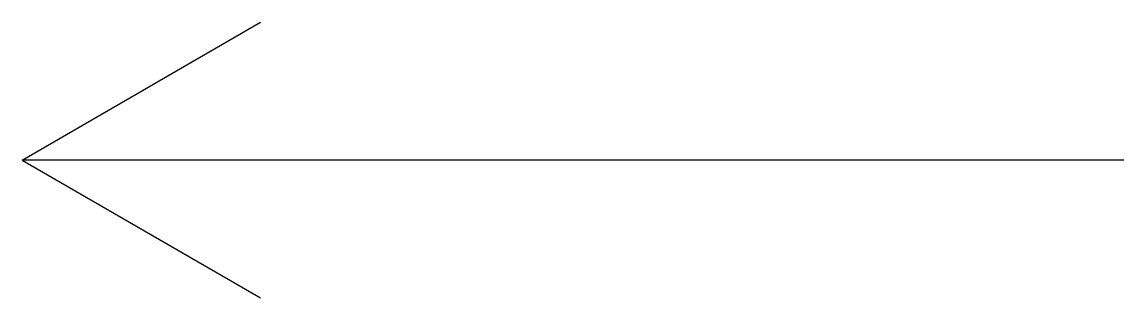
# Model space of a CAD drawing. Header units: metres. Extents: x 21535.26 to 21537.26, y 10091.95 to 10092.45.
import ezdxf

# ---------------------------------------------------------------- set-up
doc = ezdxf.new("R2010")
doc.units = ezdxf.units.M

msp = doc.modelspace()

# ---------------------------------------------------------------- linework, layer by layer
at = {"color": 0, "linetype": 'Continuous'}
for p, q in [((21535.2596, 10092.2041), (21535.6926, 10092.4541)), ((21535.2596, 10092.2041), (21535.6926, 10091.9541)), ((21537.2596, 10092.2041), (21535.2596, 10092.2041))]:
    msp.add_line(p, q, dxfattribs=at)

doc.saveas('drawing.dxf')
